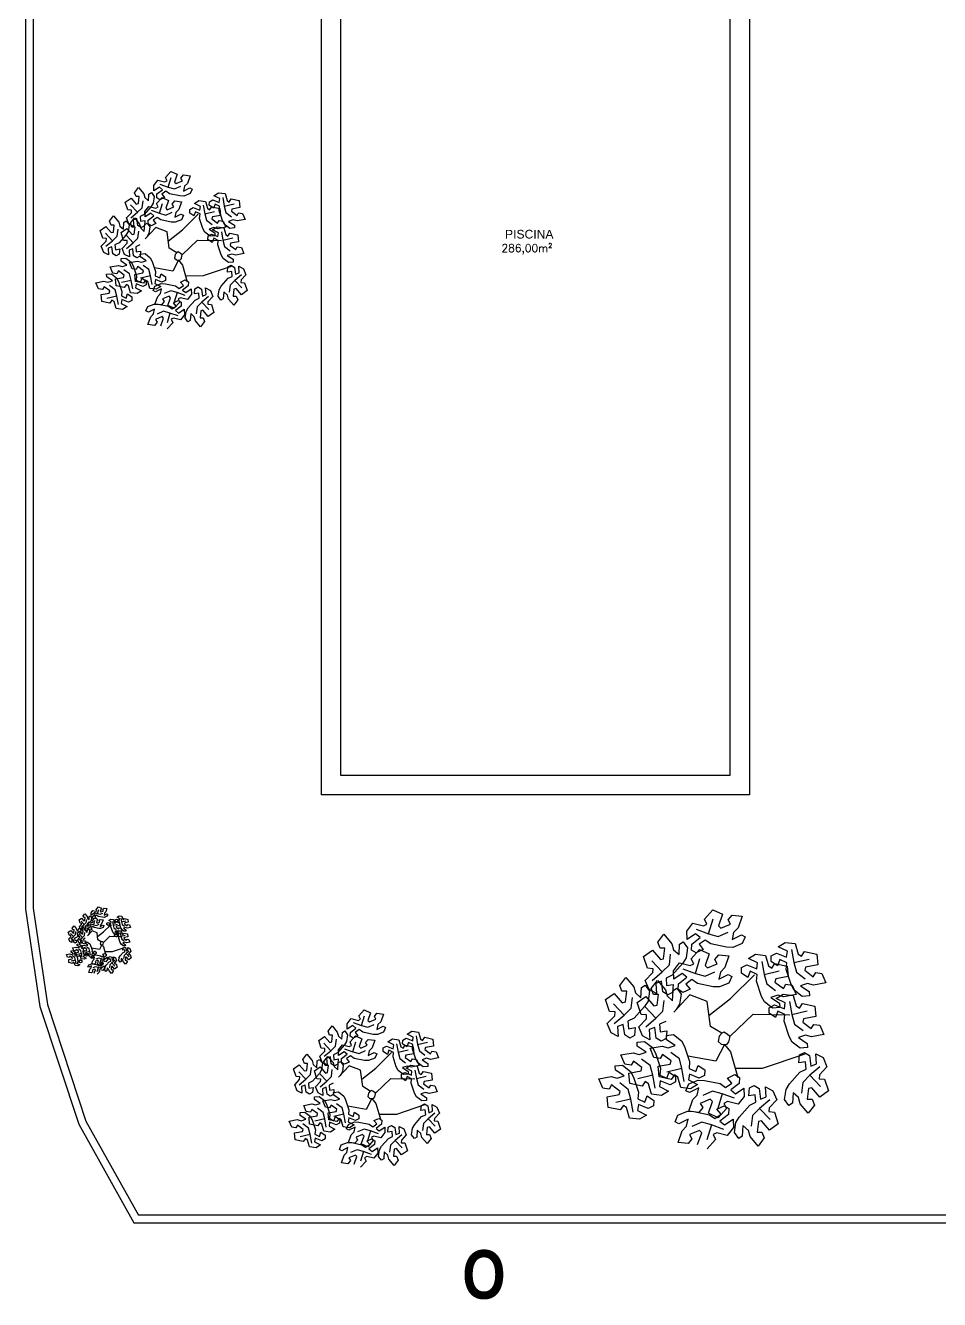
# Model space of a CAD drawing. Header units: millimetres. Extents: x 357 to 945, y 547 to 720.
# Drawn here: x 850.59 to 874.08, y 609.91 to 642.66 of the extents above; entities that cross this region are included whole.
import ezdxf

# ---------------------------------------------------------------- set-up
doc = ezdxf.new("R2010")
doc.units = ezdxf.units.MM
doc.layers.add('ABASE', color=254, linetype='Continuous')
doc.styles.add('GA RO 1_50', font='romans.shx', dxfattribs={"height": 0.09})
doc.styles.add('T80-50', font='sanss___.ttf', dxfattribs={"height": 0.1})
doc.styles.add('TECHNIC_BOLD', font='techb___.ttf')

# ---------------------------------------------------------------- blocks, each defined once
blk = doc.blocks.new('arv7p')
at = {"color": 0}
for p, q in [((110.549, -13.114), (110.69, -12.957)), ((110.591, -13.2), (110.549, -13.114)), ((110.549, -13.114), (110.549, -13.114)), ((110.619, -13.363), (110.695, -13.111)), ((110.69, -12.957), (110.854, -13.032)), ((110.854, -13.032), (110.784, -13.23)), ((110.95, -13.128), (111.016, -13.045)), ((110.991, -13.198), (110.95, -13.128)), ((111.016, -13.045), (111.186, -13.067)), ((111.186, -13.067), (111.116, -13.264)), ((110.249, -13.319), (110.352, -13.184)), ((110.254, -13.457), (110.249, -13.319)), ((110.396, -13.362), (110.254, -13.457)), ((110.352, -13.184), (110.53, -13.229)), ((110.475, -13.427), (110.396, -13.362)), ((110.409, -13.286), (110.619, -13.363)), ((110.53, -13.229), (110.591, -13.2)), ((110.619, -13.363), (110.782, -13.406)), ((110.782, -13.406), (110.949, -13.335)), ((110.784, -13.23), (110.824, -13.269)), ((110.824, -13.269), (110.991, -13.198)), ((111.042, -13.339), (111.015, -13.461)), ((111.116, -13.264), (111.042, -13.339)), ((109.759, -13.507), (109.862, -13.37)), ((109.797, -13.606), (109.759, -13.507)), ((109.862, -13.37), (109.998, -13.53)), ((109.998, -13.53), (110.025, -13.632)), ((110.118, -13.715), (110.128, -13.538)), ((110.128, -13.538), (110.188, -13.501)), ((110.188, -13.501), (110.262, -13.601)), ((110.329, -13.637), (110.333, -13.537)), ((110.333, -13.537), (110.475, -13.427)), ((110.333, -13.537), (110.333, -13.537)), ((110.562, -13.468), (110.456, -13.541)), ((110.456, -13.541), (110.529, -13.628)), ((110.656, -13.534), (110.562, -13.468)), ((110.919, -13.588), (110.656, -13.534)), ((111.015, -13.461), (111.174, -13.381)), ((111.187, -13.528), (111.027, -13.592)), ((111.174, -13.381), (111.237, -13.415)), ((111.237, -13.415), (111.187, -13.528)), ((111.797, -13.581), (111.915, -13.508)), ((111.951, -13.657), (111.797, -13.581)), ((111.915, -13.508), (112.083, -13.529)), ((112.083, -13.529), (112.134, -13.706)), ((109.519, -13.745), (109.666, -13.641)), ((109.584, -13.946), (109.519, -13.745)), ((109.666, -13.641), (109.802, -13.8)), ((109.878, -13.606), (109.797, -13.606)), ((109.802, -13.8), (109.857, -13.785)), ((109.857, -13.785), (109.878, -13.606)), ((109.954, -13.89), (109.976, -13.71)), ((110.025, -13.632), (110.118, -13.715)), ((110.238, -13.771), (110.18, -13.862)), ((110.262, -13.601), (110.238, -13.771)), ((110.324, -13.785), (110.465, -13.628)), ((110.366, -13.871), (110.324, -13.785)), ((110.324, -13.785), (110.324, -13.785)), ((110.408, -13.686), (110.329, -13.637)), ((110.395, -14.034), (110.471, -13.783)), ((110.529, -13.628), (110.408, -13.686)), ((110.465, -13.628), (110.629, -13.703)), ((110.629, -13.703), (110.559, -13.901)), ((110.725, -13.799), (110.791, -13.717)), ((110.766, -13.87), (110.725, -13.799)), ((110.791, -13.717), (110.961, -13.738)), ((110.961, -13.738), (110.891, -13.935)), ((111.027, -13.592), (110.919, -13.588)), ((111.294, -13.78), (111.412, -13.706)), ((111.448, -13.856), (111.294, -13.78)), ((111.412, -13.706), (111.58, -13.728)), ((111.58, -13.728), (111.631, -13.905)), ((111.677, -13.829), (111.68, -13.736)), ((111.68, -13.736), (111.768, -13.69)), ((111.768, -13.69), (111.768, -13.69)), ((111.768, -13.69), (111.935, -13.758)), ((111.826, -13.799), (111.787, -13.905)), ((111.942, -13.853), (111.826, -13.799)), ((111.935, -13.758), (111.951, -13.657)), ((112.024, -13.63), (112.062, -13.85)), ((112.062, -13.85), (112.318, -13.791)), ((112.134, -13.706), (112.189, -13.744)), ((112.189, -13.744), (112.243, -13.665)), ((112.243, -13.665), (112.243, -13.665)), ((112.243, -13.665), (112.449, -13.709)), ((112.449, -13.709), (112.466, -13.888)), ((109.68, -13.953), (109.584, -13.946)), ((109.584, -13.946), (109.584, -13.946)), ((109.835, -14.009), (109.655, -13.818)), ((109.664, -14.153), (109.835, -14.009)), ((109.674, -14.019), (109.68, -13.953)), ((109.835, -14.009), (109.954, -13.89)), ((110.18, -13.862), (110.002, -14.063)), ((110.024, -13.99), (110.127, -13.855)), ((110.029, -14.129), (110.024, -13.99)), ((110.127, -13.855), (110.305, -13.9)), ((110.184, -13.957), (110.395, -14.034)), ((110.305, -13.9), (110.366, -13.871)), ((110.558, -14.078), (110.724, -14.007)), ((110.559, -13.901), (110.599, -13.941)), ((110.599, -13.941), (110.766, -13.87)), ((110.817, -14.01), (110.79, -14.132)), ((110.891, -13.935), (110.817, -14.01)), ((111.174, -14.027), (111.177, -13.935)), ((111.177, -13.935), (111.265, -13.889)), ((111.265, -13.889), (111.265, -13.889)), ((111.265, -13.889), (111.432, -13.957)), ((111.323, -13.997), (111.284, -14.103)), ((111.439, -14.052), (111.323, -13.997)), ((111.432, -13.957), (111.448, -13.856)), ((111.521, -13.829), (111.56, -14.049)), ((111.56, -14.049), (111.815, -13.989)), ((111.631, -13.905), (111.686, -13.943)), ((111.787, -13.905), (111.677, -13.829)), ((111.686, -13.943), (111.74, -13.864)), ((111.74, -13.864), (111.74, -13.864)), ((111.74, -13.864), (111.946, -13.908)), ((111.932, -13.968), (111.942, -13.853)), ((112.017, -14.223), (111.932, -13.968)), ((111.946, -13.908), (111.963, -14.087)), ((112.062, -13.85), (112.106, -14.014)), ((112.106, -14.014), (112.251, -14.123)), ((112.26, -13.927), (112.245, -13.981)), ((112.245, -13.981), (112.39, -14.09)), ((112.466, -13.888), (112.26, -13.927)), ((109.114, -14.237), (109.217, -14.101)), ((109.217, -14.101), (109.353, -14.26)), ((109.484, -14.269), (109.544, -14.231)), ((109.544, -14.231), (109.617, -14.331)), ((109.546, -14.152), (109.674, -14.019)), ((109.612, -14.308), (109.546, -14.152)), ((109.649, -14.29), (109.753, -14.154)), ((109.819, -14.166), (109.723, -14.202)), ((109.723, -14.202), (109.734, -14.373)), ((109.753, -14.154), (109.888, -14.313)), ((109.843, -14.344), (109.819, -14.166)), ((110.002, -14.063), (109.898, -14.112)), ((109.898, -14.112), (109.908, -14.24)), ((109.908, -14.24), (110.02, -14.221)), ((110.02, -14.221), (110.009, -14.354)), ((110.172, -14.034), (110.029, -14.129)), ((110.104, -14.308), (110.108, -14.208)), ((110.108, -14.208), (110.251, -14.098)), ((110.108, -14.208), (110.108, -14.208)), ((110.251, -14.098), (110.172, -14.034)), ((110.337, -14.139), (110.231, -14.213)), ((110.231, -14.213), (110.304, -14.3)), ((110.431, -14.205), (110.337, -14.139)), ((110.395, -14.034), (110.558, -14.078)), ((110.695, -14.259), (110.431, -14.205)), ((110.79, -14.132), (110.949, -14.053)), ((110.962, -14.199), (110.802, -14.263)), ((110.949, -14.053), (111.012, -14.086)), ((111.012, -14.086), (110.962, -14.199)), ((110.988, -14.459), (111.394, -14.059)), ((111.284, -14.103), (111.174, -14.027)), ((111.429, -14.167), (111.439, -14.052)), ((111.514, -14.422), (111.429, -14.167)), ((111.56, -14.049), (111.603, -14.212)), ((111.603, -14.212), (111.748, -14.321)), ((111.757, -14.125), (111.742, -14.18)), ((111.742, -14.18), (111.887, -14.288)), ((111.963, -14.087), (111.757, -14.125)), ((111.887, -14.288), (111.928, -14.218)), ((111.928, -14.218), (112.033, -14.234)), ((112.068, -14.318), (112.017, -14.223)), ((112.294, -14.204), (112.175, -14.242)), ((112.396, -14.231), (112.294, -14.204)), ((112.39, -14.09), (112.431, -14.019)), ((112.602, -14.193), (112.396, -14.231)), ((112.431, -14.019), (112.535, -14.036)), ((112.535, -14.036), (112.602, -14.193)), ((108.875, -14.475), (109.021, -14.371)), ((109.021, -14.371), (109.158, -14.53)), ((109.152, -14.336), (109.114, -14.237)), ((109.234, -14.336), (109.152, -14.336)), ((109.212, -14.516), (109.234, -14.336)), ((109.31, -14.62), (109.332, -14.44)), ((109.353, -14.26), (109.381, -14.362)), ((109.381, -14.362), (109.473, -14.446)), ((109.41, -14.528), (109.556, -14.424)), ((109.473, -14.446), (109.484, -14.269)), ((109.556, -14.424), (109.693, -14.583)), ((109.617, -14.331), (109.593, -14.501)), ((109.734, -14.373), (109.612, -14.308)), ((109.687, -14.389), (109.649, -14.29)), ((109.769, -14.389), (109.687, -14.389)), ((109.747, -14.568), (109.769, -14.389)), ((109.927, -14.398), (109.843, -14.344)), ((109.843, -14.344), (109.843, -14.344)), ((109.888, -14.313), (109.916, -14.415)), ((109.916, -14.415), (110.008, -14.498)), ((110.009, -14.354), (109.927, -14.398)), ((110.008, -14.498), (110.019, -14.321)), ((110.019, -14.321), (110.079, -14.284)), ((110.301, -14.396), (110.031, -14.69)), ((110.079, -14.284), (110.152, -14.384)), ((110.183, -14.357), (110.104, -14.308)), ((110.152, -14.384), (110.128, -14.554)), ((110.304, -14.3), (110.183, -14.357)), ((110.594, -14.511), (110.301, -14.396)), ((110.802, -14.263), (110.695, -14.259)), ((111.565, -14.517), (111.514, -14.422)), ((111.791, -14.403), (111.672, -14.441)), ((111.672, -14.441), (111.82, -14.539)), ((111.763, -14.458), (111.881, -14.384)), ((111.893, -14.43), (111.791, -14.403)), ((111.881, -14.384), (112.049, -14.406)), ((112.099, -14.392), (111.893, -14.43)), ((112.033, -14.234), (112.099, -14.392)), ((112.049, -14.406), (112.1, -14.583)), ((112.203, -14.424), (112.068, -14.318)), ((112.175, -14.242), (112.323, -14.34)), ((112.326, -14.411), (112.203, -14.424)), ((112.323, -14.34), (112.326, -14.411)), ((108.94, -14.676), (108.875, -14.475)), ((109.19, -14.739), (109.011, -14.548)), ((109.158, -14.53), (109.212, -14.516)), ((109.19, -14.739), (109.31, -14.62)), ((109.536, -14.592), (109.357, -14.793)), ((109.475, -14.729), (109.41, -14.528)), ((109.593, -14.501), (109.536, -14.592)), ((109.725, -14.792), (109.546, -14.601)), ((109.693, -14.583), (109.747, -14.568)), ((109.845, -14.673), (109.867, -14.493)), ((110.128, -14.554), (110.071, -14.645)), ((110.65, -14.932), (110.594, -14.511)), ((110.625, -14.744), (110.988, -14.459)), ((111.7, -14.623), (111.565, -14.517)), ((111.643, -14.705), (111.646, -14.613)), ((111.646, -14.613), (111.734, -14.567)), ((111.823, -14.61), (111.7, -14.623)), ((111.734, -14.567), (111.734, -14.567)), ((111.734, -14.567), (111.901, -14.634)), ((111.917, -14.534), (111.763, -14.458)), ((111.82, -14.539), (111.823, -14.61)), ((111.901, -14.634), (111.917, -14.534)), ((111.99, -14.507), (112.029, -14.727)), ((112.1, -14.583), (112.155, -14.621)), ((112.155, -14.621), (112.209, -14.542)), ((112.209, -14.542), (112.209, -14.542)), ((112.209, -14.542), (112.415, -14.586)), ((112.415, -14.586), (112.432, -14.765)), ((108.902, -14.882), (109.03, -14.749)), ((109.035, -14.683), (108.94, -14.676)), ((108.94, -14.676), (108.94, -14.676)), ((109.019, -14.883), (109.19, -14.739)), ((109.03, -14.749), (109.035, -14.683)), ((109.357, -14.793), (109.253, -14.842)), ((109.253, -14.842), (109.264, -14.97)), ((109.437, -14.935), (109.565, -14.802)), ((109.57, -14.736), (109.475, -14.729)), ((109.475, -14.729), (109.475, -14.729)), ((109.554, -14.936), (109.725, -14.792)), ((109.565, -14.802), (109.57, -14.736)), ((109.725, -14.792), (109.845, -14.673)), ((109.892, -14.846), (109.788, -14.895)), ((110.977, -15.1), (111.371, -14.722)), ((111.371, -14.722), (111.991, -14.732)), ((111.753, -14.781), (111.643, -14.705)), ((111.792, -14.675), (111.753, -14.781)), ((111.908, -14.73), (111.792, -14.675)), ((111.899, -14.844), (111.908, -14.73)), ((111.983, -15.1), (111.899, -14.844)), ((112.029, -14.727), (112.284, -14.667)), ((112.029, -14.727), (112.072, -14.89)), ((112.226, -14.803), (112.211, -14.858)), ((112.211, -14.858), (112.356, -14.966)), ((112.432, -14.765), (112.226, -14.803)), ((108.967, -15.038), (108.902, -14.882)), ((109.09, -15.103), (108.967, -15.038)), ((109.174, -14.896), (109.079, -14.932)), ((109.079, -14.932), (109.09, -15.103)), ((109.198, -15.074), (109.174, -14.896)), ((109.283, -15.128), (109.198, -15.074)), ((109.198, -15.074), (109.198, -15.074)), ((109.264, -14.97), (109.375, -14.951)), ((109.364, -15.084), (109.283, -15.128)), ((109.375, -14.951), (109.364, -15.084)), ((109.502, -15.091), (109.437, -14.935)), ((109.625, -15.156), (109.502, -15.091)), ((109.709, -14.949), (109.614, -14.985)), ((109.614, -14.985), (109.625, -15.156)), ((109.733, -15.127), (109.709, -14.949)), ((109.788, -14.895), (109.799, -15.023)), ((109.799, -15.023), (109.91, -15.004)), ((109.91, -15.004), (109.899, -15.137)), ((109.903, -15.084), (110.027, -15.07)), ((109.906, -15.155), (109.903, -15.084)), ((110.027, -15.07), (110.162, -15.176)), ((110.842, -15.047), (110.65, -14.932)), ((110.841, -15.047), (110.798, -15.097)), ((110.874, -15.028), (110.841, -15.047)), ((110.931, -15.06), (110.874, -15.028)), ((110.977, -15.1), (110.931, -15.06)), ((112.072, -14.89), (112.217, -14.999)), ((112.26, -15.081), (112.141, -15.119)), ((112.362, -15.108), (112.26, -15.081)), ((112.356, -14.966), (112.397, -14.896)), ((112.568, -15.07), (112.362, -15.108)), ((112.397, -14.896), (112.502, -14.912)), ((112.502, -14.912), (112.568, -15.07)), ((109.41, -15.196), (109.533, -15.183)), ((109.412, -15.267), (109.41, -15.196)), ((109.56, -15.365), (109.412, -15.267)), ((109.533, -15.183), (109.668, -15.289)), ((109.627, -15.301), (109.834, -15.263)), ((109.694, -15.459), (109.627, -15.301)), ((109.668, -15.289), (109.719, -15.384)), ((109.818, -15.181), (109.733, -15.127)), ((109.733, -15.127), (109.733, -15.127)), ((109.899, -15.137), (109.818, -15.181)), ((109.834, -15.263), (109.935, -15.291)), ((110.054, -15.252), (109.906, -15.155)), ((109.935, -15.291), (110.054, -15.252)), ((110.162, -15.176), (110.212, -15.272)), ((110.212, -15.272), (110.297, -15.527)), ((110.887, -15.237), (110.74, -15.521)), ((110.798, -15.097), (110.781, -15.186)), ((110.781, -15.186), (110.832, -15.233)), ((110.832, -15.233), (110.887, -15.237)), ((110.887, -15.237), (110.933, -15.228)), ((110.887, -15.237), (110.988, -15.363)), ((110.933, -15.228), (110.961, -15.194)), ((110.961, -15.194), (110.975, -15.121)), ((110.975, -15.121), (110.977, -15.1)), ((112.034, -15.195), (111.983, -15.1)), ((112.169, -15.301), (112.034, -15.195)), ((112.141, -15.119), (112.289, -15.217)), ((112.292, -15.288), (112.169, -15.301)), ((112.289, -15.217), (112.292, -15.288)), ((109.134, -15.414), (109.34, -15.376)), ((109.2, -15.571), (109.134, -15.414)), ((109.345, -15.517), (109.305, -15.588)), ((109.34, -15.376), (109.441, -15.403)), ((109.49, -15.626), (109.345, -15.517)), ((109.441, -15.403), (109.56, -15.365)), ((109.63, -15.593), (109.485, -15.484)), ((109.798, -15.476), (109.694, -15.459)), ((109.719, -15.384), (109.803, -15.639)), ((109.839, -15.405), (109.798, -15.476)), ((109.984, -15.514), (109.839, -15.405)), ((109.969, -15.568), (109.984, -15.514)), ((110.123, -15.481), (109.979, -15.372)), ((110.167, -15.644), (110.123, -15.481)), ((110.74, -15.521), (110.267, -15.436)), ((110.988, -15.363), (111.112, -15.794)), ((111.529, -15.636), (112.25, -15.394)), ((112.147, -15.547), (112.158, -15.413)), ((112.158, -15.413), (112.24, -15.37)), ((112.24, -15.37), (112.324, -15.423)), ((112.324, -15.423), (112.324, -15.423)), ((112.324, -15.423), (112.348, -15.602)), ((112.444, -15.565), (112.433, -15.394)), ((112.433, -15.394), (112.555, -15.459)), ((112.555, -15.459), (112.62, -15.616)), ((109.039, -15.6), (109.162, -15.586)), ((109.042, -15.671), (109.039, -15.6)), ((109.19, -15.769), (109.042, -15.671)), ((109.162, -15.586), (109.297, -15.692)), ((109.305, -15.588), (109.2, -15.571)), ((109.27, -15.719), (109.476, -15.68)), ((109.287, -15.898), (109.27, -15.719)), ((109.297, -15.692), (109.348, -15.788)), ((109.476, -15.68), (109.49, -15.626)), ((109.673, -15.757), (109.63, -15.593)), ((109.763, -15.606), (109.969, -15.568)), ((109.781, -15.786), (109.763, -15.606)), ((109.803, -15.639), (109.794, -15.754)), ((109.91, -15.808), (109.949, -15.702)), ((110.167, -15.644), (109.911, -15.704)), ((109.949, -15.702), (110.059, -15.778)), ((110.206, -15.865), (110.167, -15.644)), ((110.295, -15.737), (110.278, -15.837)), ((110.297, -15.527), (110.287, -15.641)), ((110.287, -15.641), (110.403, -15.696)), ((110.461, -15.805), (110.295, -15.737)), ((110.403, -15.696), (110.443, -15.59)), ((110.443, -15.59), (110.553, -15.666)), ((110.553, -15.666), (110.55, -15.759)), ((111.068, -15.639), (111.529, -15.636)), ((111.986, -15.905), (112.165, -15.704)), ((112.259, -15.528), (112.147, -15.547)), ((112.165, -15.704), (112.269, -15.656)), ((112.269, -15.656), (112.259, -15.528)), ((112.503, -15.615), (112.332, -15.758)), ((112.348, -15.602), (112.444, -15.565)), ((112.62, -15.616), (112.493, -15.748)), ((108.763, -15.817), (108.969, -15.78)), ((108.83, -15.975), (108.763, -15.817)), ((108.975, -15.921), (108.934, -15.992)), ((108.969, -15.78), (109.071, -15.807)), ((109.12, -16.03), (108.975, -15.921)), ((109.071, -15.807), (109.19, -15.769)), ((109.259, -15.997), (109.114, -15.888)), ((109.493, -15.942), (109.287, -15.898)), ((109.348, -15.788), (109.433, -16.043)), ((109.673, -15.757), (109.418, -15.816)), ((109.547, -15.863), (109.493, -15.942)), ((109.493, -15.942), (109.493, -15.942)), ((109.602, -15.901), (109.547, -15.863)), ((109.652, -16.078), (109.602, -15.901)), ((109.712, -15.977), (109.673, -15.757)), ((109.987, -15.829), (109.781, -15.786)), ((109.801, -15.849), (109.785, -15.95)), ((109.785, -15.95), (109.938, -16.026)), ((109.794, -15.754), (109.91, -15.808)), ((109.967, -15.917), (109.801, -15.849)), ((110.056, -15.871), (109.967, -15.917)), ((109.967, -15.917), (109.967, -15.917)), ((110.041, -15.75), (109.987, -15.829)), ((109.987, -15.829), (109.987, -15.829)), ((110.096, -15.788), (110.041, -15.75)), ((110.059, -15.778), (110.056, -15.871)), ((110.146, -15.965), (110.096, -15.788)), ((110.232, -16.018), (110.282, -15.905)), ((110.278, -15.837), (110.432, -15.914)), ((110.282, -15.905), (110.441, -15.841)), ((110.432, -15.914), (110.314, -15.987)), ((110.441, -15.841), (110.549, -15.845)), ((110.55, -15.759), (110.461, -15.805)), ((110.461, -15.805), (110.461, -15.805)), ((110.549, -15.845), (110.812, -15.899)), ((110.812, -15.899), (110.907, -15.965)), ((110.907, -15.965), (111.012, -15.891)), ((110.94, -15.804), (111.061, -15.747)), ((111.012, -15.891), (110.94, -15.804)), ((111.135, -15.896), (110.993, -16.006)), ((111.061, -15.747), (111.139, -15.796)), ((111.139, -15.796), (111.135, -15.896)), ((111.135, -15.896), (111.135, -15.896)), ((111.308, -15.972), (111.39, -15.928)), ((111.39, -15.928), (111.474, -15.982)), ((111.594, -16.124), (111.583, -15.953)), ((111.583, -15.953), (111.705, -16.018)), ((111.929, -15.997), (111.986, -15.905)), ((112.212, -15.878), (112.191, -16.058)), ((112.332, -15.758), (112.212, -15.878)), ((112.332, -15.758), (112.512, -15.95)), ((112.493, -15.748), (112.487, -15.815)), ((112.487, -15.815), (112.582, -15.822)), ((112.582, -15.822), (112.582, -15.822)), ((112.582, -15.822), (112.648, -16.022)), ((108.934, -15.992), (108.83, -15.975)), ((108.899, -16.122), (109.105, -16.084)), ((108.916, -16.302), (108.899, -16.122)), ((109.303, -16.16), (109.047, -16.22)), ((109.105, -16.084), (109.12, -16.03)), ((109.303, -16.16), (109.259, -15.997)), ((109.342, -16.381), (109.303, -16.16)), ((109.433, -16.043), (109.423, -16.158)), ((109.423, -16.158), (109.539, -16.212)), ((109.539, -16.212), (109.578, -16.106)), ((109.578, -16.106), (109.689, -16.182)), ((109.821, -16.099), (109.652, -16.078)), ((109.938, -16.026), (109.821, -16.099)), ((110.314, -15.987), (110.146, -15.965)), ((110.295, -16.051), (110.232, -16.018)), ((110.282, -16.366), (110.352, -16.169)), ((110.453, -15.972), (110.295, -16.051)), ((110.352, -16.169), (110.427, -16.094)), ((110.427, -16.094), (110.453, -15.972)), ((110.644, -16.163), (110.478, -16.235)), ((110.686, -16.026), (110.519, -16.097)), ((110.684, -16.203), (110.644, -16.163)), ((110.849, -16.07), (110.686, -16.026)), ((110.849, -16.07), (110.773, -16.322)), ((111.059, -16.147), (110.849, -16.07)), ((110.993, -16.006), (111.072, -16.07)), ((111.072, -16.07), (111.215, -15.975)), ((111.22, -16.114), (111.117, -16.249)), ((111.215, -15.975), (111.22, -16.114)), ((111.297, -16.105), (111.308, -15.972)), ((111.409, -16.086), (111.297, -16.105)), ((111.42, -16.214), (111.409, -16.086)), ((111.474, -15.982), (111.474, -15.982)), ((111.474, -15.982), (111.499, -16.16)), ((111.654, -16.173), (111.482, -16.317)), ((111.499, -16.16), (111.594, -16.124)), ((111.705, -16.018), (111.771, -16.174)), ((111.905, -16.167), (111.929, -15.997)), ((111.978, -16.267), (111.905, -16.167)), ((112.049, -16.052), (112.038, -16.229)), ((112.142, -16.136), (112.049, -16.052)), ((112.169, -16.238), (112.142, -16.136)), ((112.31, -15.982), (112.289, -16.162)), ((112.289, -16.162), (112.37, -16.162)), ((112.365, -15.968), (112.31, -15.982)), ((112.501, -16.127), (112.365, -15.968)), ((112.37, -16.162), (112.408, -16.261)), ((112.648, -16.022), (112.501, -16.127)), ((109.122, -16.345), (108.916, -16.302)), ((109.176, -16.267), (109.122, -16.345)), ((109.122, -16.345), (109.122, -16.345)), ((109.231, -16.305), (109.176, -16.267)), ((109.282, -16.481), (109.231, -16.305)), ((109.43, -16.253), (109.414, -16.354)), ((109.414, -16.354), (109.568, -16.43)), ((109.597, -16.321), (109.43, -16.253)), ((109.685, -16.275), (109.597, -16.321)), ((109.597, -16.321), (109.597, -16.321)), ((109.689, -16.182), (109.685, -16.275)), ((110.1, -16.431), (110.259, -16.367)), ((110.259, -16.367), (110.367, -16.371)), ((110.452, -16.387), (110.282, -16.366)), ((110.367, -16.371), (110.631, -16.425)), ((110.519, -16.305), (110.452, -16.387)), ((110.478, -16.235), (110.519, -16.305)), ((110.614, -16.401), (110.684, -16.203)), ((110.758, -16.331), (110.879, -16.273)), ((110.83, -16.418), (110.758, -16.331)), ((110.919, -16.319), (110.778, -16.476)), ((110.938, -16.204), (110.878, -16.233)), ((110.878, -16.233), (110.919, -16.319)), ((110.879, -16.273), (110.958, -16.322)), ((110.919, -16.319), (110.919, -16.319)), ((111.117, -16.249), (110.938, -16.204)), ((110.958, -16.322), (110.953, -16.422)), ((111.137, -16.464), (111.316, -16.263)), ((111.316, -16.263), (111.42, -16.214)), ((111.482, -16.317), (111.363, -16.436)), ((111.482, -16.317), (111.662, -16.508)), ((111.643, -16.307), (111.637, -16.373)), ((111.637, -16.373), (111.733, -16.38)), ((111.771, -16.174), (111.643, -16.307)), ((111.733, -16.38), (111.733, -16.38)), ((111.733, -16.38), (111.798, -16.581)), ((112.038, -16.229), (111.978, -16.267)), ((112.305, -16.397), (112.169, -16.238)), ((112.408, -16.261), (112.305, -16.397)), ((109.45, -16.503), (109.282, -16.481)), ((109.568, -16.43), (109.45, -16.503)), ((110.05, -16.545), (110.1, -16.431)), ((110.113, -16.578), (110.05, -16.545)), ((110.271, -16.499), (110.113, -16.578)), ((110.245, -16.621), (110.271, -16.499)), ((110.504, -16.553), (110.337, -16.624)), ((110.667, -16.597), (110.504, -16.553)), ((110.667, -16.597), (110.591, -16.848)), ((110.778, -16.476), (110.614, -16.401)), ((110.631, -16.425), (110.725, -16.491)), ((110.877, -16.673), (110.667, -16.597)), ((110.725, -16.491), (110.83, -16.418)), ((110.953, -16.422), (110.811, -16.533)), ((110.811, -16.533), (110.89, -16.597)), ((110.89, -16.597), (111.033, -16.502)), ((110.953, -16.422), (110.953, -16.422)), ((111.033, -16.502), (111.038, -16.64)), ((111.055, -16.725), (111.08, -16.555)), ((111.08, -16.555), (111.137, -16.464)), ((111.363, -16.436), (111.341, -16.616)), ((111.461, -16.54), (111.439, -16.72)), ((111.515, -16.526), (111.461, -16.54)), ((111.651, -16.685), (111.515, -16.526)), ((111.798, -16.581), (111.651, -16.685)), ((110.101, -16.893), (110.171, -16.695)), ((110.171, -16.695), (110.245, -16.621)), ((110.463, -16.69), (110.296, -16.761)), ((110.296, -16.761), (110.337, -16.832)), ((110.433, -16.927), (110.502, -16.73)), ((110.502, -16.73), (110.463, -16.69)), ((110.756, -16.731), (110.696, -16.759)), ((110.696, -16.759), (110.737, -16.845)), ((110.935, -16.775), (110.756, -16.731)), ((111.038, -16.64), (110.935, -16.775)), ((111.129, -16.825), (111.055, -16.725)), ((111.189, -16.787), (111.129, -16.825)), ((111.199, -16.61), (111.189, -16.787)), ((111.292, -16.694), (111.199, -16.61)), ((111.319, -16.796), (111.292, -16.694)), ((111.455, -16.955), (111.319, -16.796)), ((111.439, -16.72), (111.521, -16.72)), ((111.558, -16.819), (111.455, -16.955)), ((111.521, -16.72), (111.558, -16.819)), ((110.27, -16.914), (110.101, -16.893)), ((110.337, -16.832), (110.27, -16.914)), ((110.737, -16.845), (110.596, -17.002)), ((110.737, -16.845), (110.737, -16.845))]:
    blk.add_line(p, q, dxfattribs=at)

msp = doc.modelspace()

# ---------------------------------------------------------------- linework, layer by layer
at = {"layer": 'ABASE', "color": 8}
for p, q in [((850.79136, 656.86949), (850.79136, 619.96949)), ((884.62398, 612.08532), (853.4954, 612.08532))]:
    msp.add_line(p, q, dxfattribs=at)
msp.add_lwpolyline([(850.59136, 656.86949), (850.59136, 619.96141, 0.0366949), (850.59233, 619.94825), (850.962, 617.44669), (851.96259, 614.41698), (853.37808, 611.88532)], format="xyb", dxfattribs=at)
for points in [[(858.19529, 648.88532), (869.19529, 648.88532), (869.19529, 622.88532), (858.19529, 622.88532)], [(858.69529, 648.38532), (868.69529, 648.38532), (868.69529, 623.38532), (858.69529, 623.38532)]]:
    msp.add_lwpolyline(points, close=True, dxfattribs=at)
for points in [[(850.79136, 619.96949), (851.15733, 617.49301), (852.1465, 614.49787), (853.4954, 612.08532)], [(853.37808, 611.88532), (884.62398, 611.88532)]]:
    msp.add_lwpolyline(points, dxfattribs=at)

# ---------------------------------------------------------------- block references
for p in [(743.63778, 651.86549), (748.60785, 630.31714)]:
    msp.add_blockref('arv7p', p, dxfattribs=at)
for p, xscale, yscale, zscale in [((804.98292, 625.56625), 0.429015312297905, 0.429015312297905, 0.429015312297905), ((700.17643, 639.60405), 1.518475553749875, 1.518475553749875, 1.518475553749875)]:
    msp.add_blockref('arv7p', p, dxfattribs=dict(at, xscale=xscale, yscale=yscale, zscale=zscale))

# ---------------------------------------------------------------- texts
at = {"layer": 'ABASE', "color": 8, "style": 'GA RO 1_50'}
msp.add_text('286,00m²', height=0.200498, dxfattribs=at).set_placement((862.82379, 636.83587))
at = {"layer": 'ABASE', "color": 8, "style": 'TECHNIC_BOLD'}
msp.add_text('O', height=1.25167, rotation=179.732265, dxfattribs=at).set_placement((862.93297, 611.18161))
at = {"layer": 'ABASE', "color": 8, "insert": (864.16066, 637.40601), "char_height": 0.222776, "width": 6.5512141, "attachment_point": 3, "style": 'T80-50'}
msp.add_mtext('PISCINA', dxfattribs=at)

doc.saveas('drawing.dxf')
